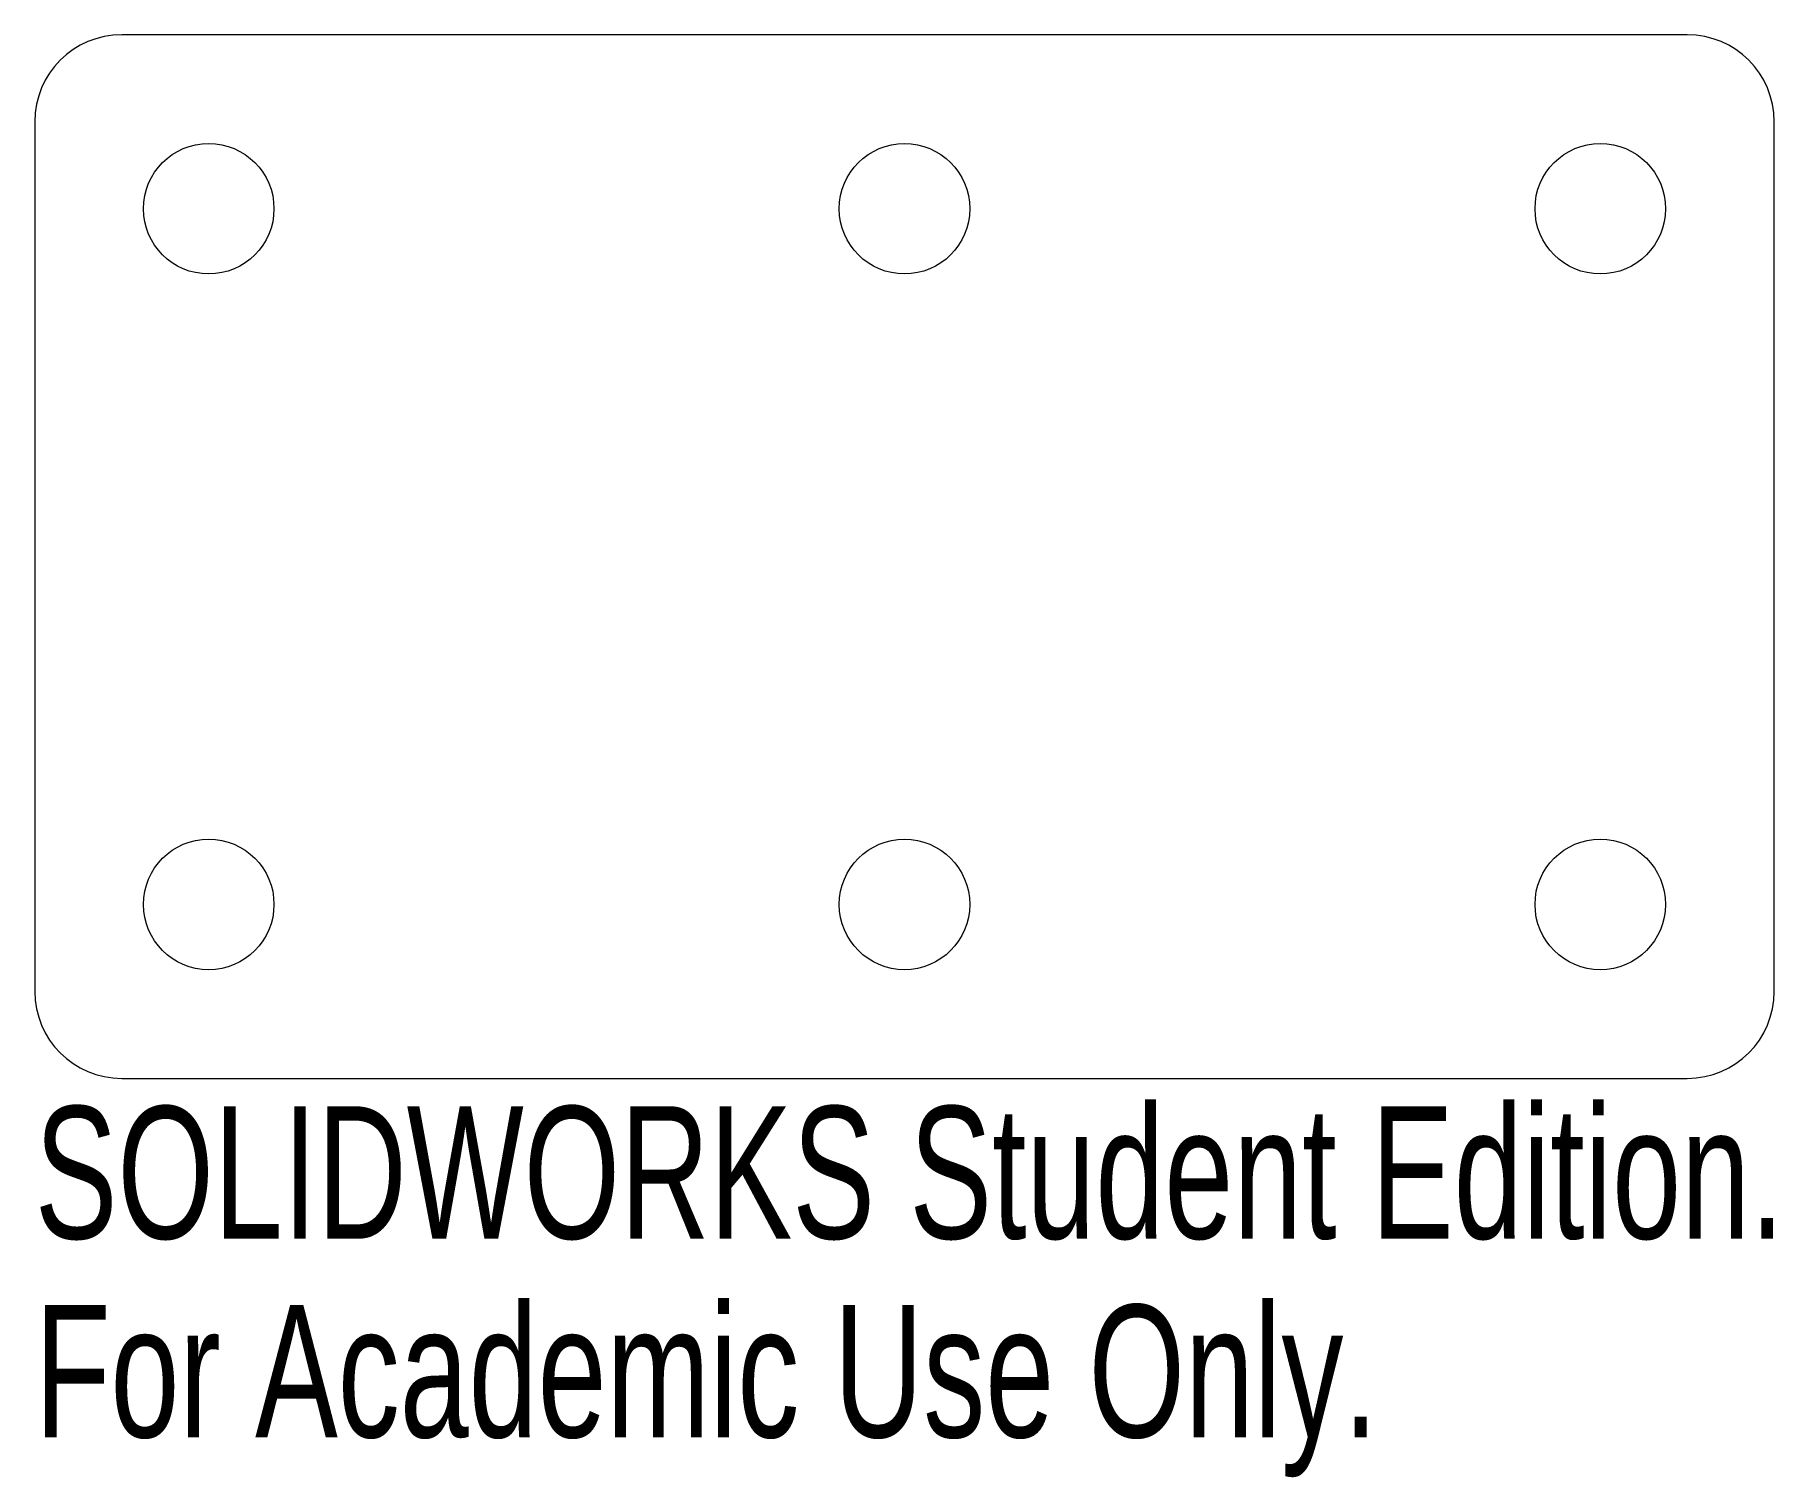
# Model space of a CAD drawing. Header units: inches. Extents: x -1.25 to 1.25, y -1.32 to 0.75.
import ezdxf

# ---------------------------------------------------------------- set-up
doc = ezdxf.new("R2010")
doc.units = ezdxf.units.IN
doc.header["$MEASUREMENT"] = 0
doc.styles.add('SLDTEXTSTYLE0', font='TXT', dxfattribs={"width": 0.7})

msp = doc.modelspace()

# ---------------------------------------------------------------- linework, layer by layer
at = {"color": 7, "linetype": 'Continuous', "lineweight": 15}
for p, q in [((1.125, 0.75), (-1.125, 0.75)), ((-1.25, 0.625), (-1.25, -0.625)), ((1.25, -0.625), (1.25, 0.625)), ((-1.125, -0.75), (1.125, -0.75))]:
    msp.add_line(p, q, dxfattribs=at)
for centre in [(-1, 0.5), (0, 0.5), (1, 0.5), (-1, -0.5), (0, -0.5), (1, -0.5)]:
    msp.add_circle(centre, 0.0938, dxfattribs=at)
for centre, start, end in [((-1.125, 0.625), 90, 180), ((1.125, 0.625), 0, 90), ((-1.125, -0.625), 180, 270), ((1.125, -0.625), 270, 0)]:
    msp.add_arc(centre, 0.125, start, end, dxfattribs=at)

# ---------------------------------------------------------------- texts
at = {"color": 7, "linetype": 'Continuous', "char_height": 0.1903, "attachment_point": 1, "style": 'SLDTEXTSTYLE0'}
for s, insert in [('SOLIDWORKS Student Edition.', (-1.25, -0.7901)), ('For Academic Use Only.', (-1.25, -1.0756))]:
    msp.add_mtext(s, dxfattribs=dict(at, insert=insert))

doc.saveas('drawing.dxf')
